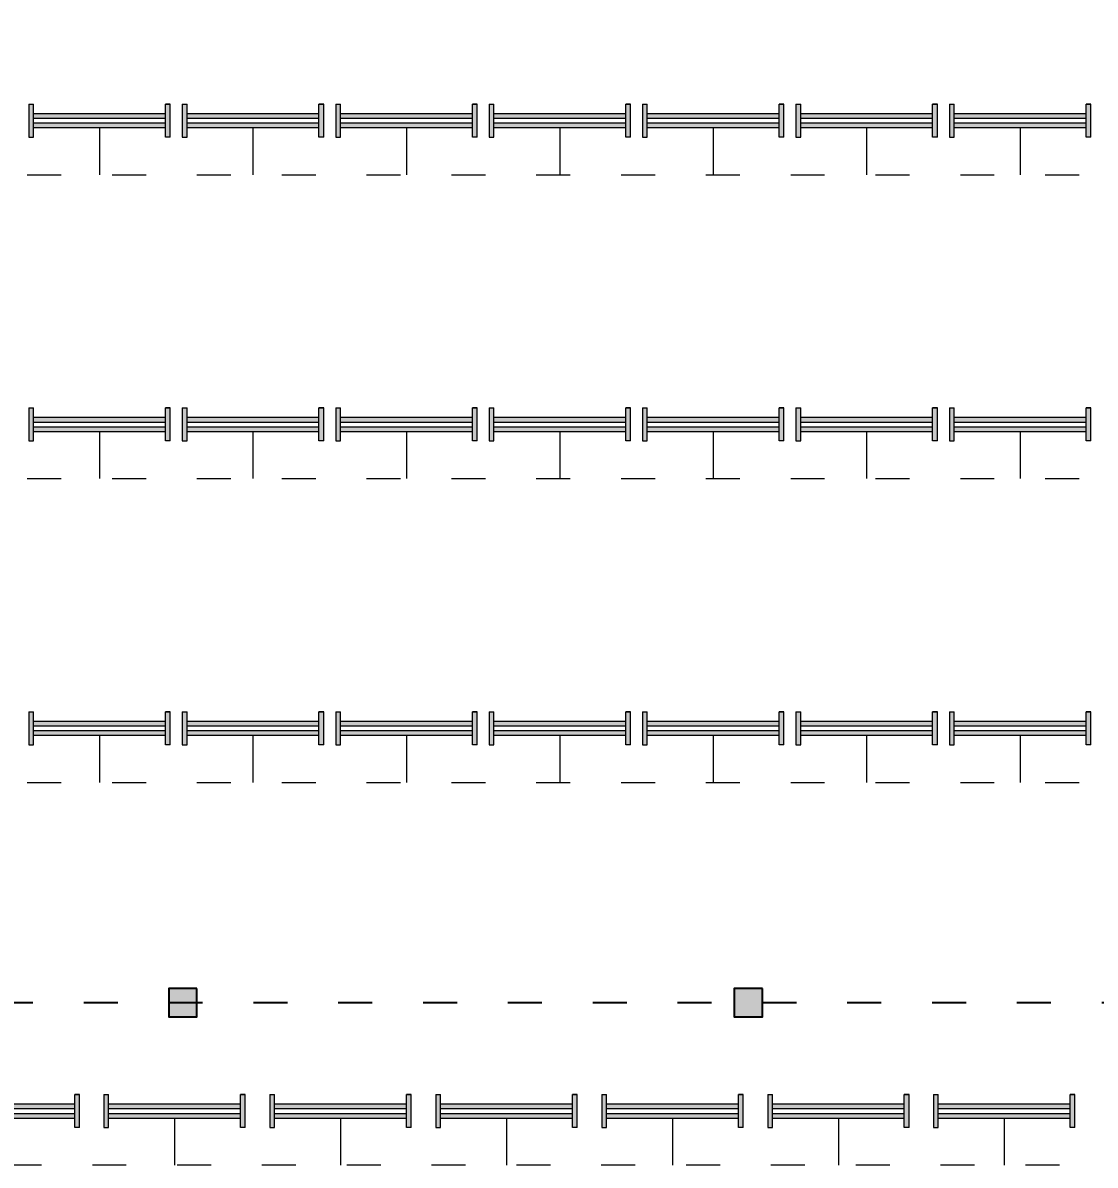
# Model space of a CAD drawing. Header units: millimetres. Extents: x 3339 to 2017737, y 4955 to 2748989.
# Drawn here: x 1451543 to 1462920, y 1282984 to 1295109 of the extents above; entities that cross this region are included whole.
import ezdxf

# ---------------------------------------------------------------- set-up
doc = ezdxf.new("R2010")
doc.units = ezdxf.units.MM
doc.header["$LTSCALE"] = 30
doc.linetypes.add('ACAD_ISO03W100', pattern=[30, 12, -18])
doc.layers.add('broken line', color=7, linetype='ACAD_ISO03W100', plot=False)
doc.layers.add('DIM LINES', color=7, linetype='Continuous')
doc.layers.add('LIGHT LINES', color=6, linetype='ACAD_ISO03W100', lineweight=13)
doc.layers.add('LIGHTS', color=6, linetype='Continuous', lineweight=13)
doc.styles.get("Standard").update_dxf_attribs({"font": 'arial.ttf'})
doc.dimstyles.new('GREEN', dxfattribs={"dimtxt": 1000, "dimasz": 600, "dimexe": 0.18, "dimexo": 0.0625, "dimgap": 0.09, "dimtad": 2, "dimdec": 0, "dimzin": 0, "dimdsep": 46, "dimtxsty": 'Standard', "dimblk": 'ARCHTICK', "dimcen": 0.09, "dimclrd": 3, "dimclre": 3, "dimclrt": 2, "dimadec": 0, "dimazin": 0, "dimtfac": 1, "dimtdec": 0, "dimtofl": 0, "dimtmove": 0, "dimatfit": 3, "dimfxl": 1, "dimtolj": 1, "dimtzin": 0, "dimarcsym": 0})

# ---------------------------------------------------------------- blocks, each defined once
blk = doc.blocks.new('_ArchTick')
at = {"color": 0, "linetype": 'ByBlock', "const_width": 0.15}
blk.add_lwpolyline([(-0.5, -0.5), (0.5, 0.5)], dxfattribs=at)
blk = doc.blocks.new('*D852')
at = {"layer": 'Defpoints', "color": 0, "transparency": 16777216}
for p in [(1473240, 1319497), (1429240, 1308509), (1473240, 1289653)]:
    blk.add_point(p, dxfattribs=at)
at = {"layer": 'DIM LINES', "color": 3, "linetype": 'ByBlock', "lineweight": -2, "transparency": 16777216}
for p, q in [((1429240, 1308509), (1429240, 1319497)), ((1429240, 1319497), (1473240, 1319497)), ((1473240, 1289654), (1473240, 1319497))]:
    blk.add_line(p, q, dxfattribs=at)
at = {"layer": 'DIM LINES', "color": 3, "lineweight": -2, "transparency": 16777216, "xscale": 600, "yscale": 600, "zscale": 600, "rotation": 180}
blk.add_blockref('_ArchTick', (1429240, 1319497), dxfattribs=at)
at = {"layer": 'DIM LINES', "color": 3, "lineweight": -2, "transparency": 16777216, "xscale": 600, "yscale": 600, "zscale": 600}
blk.add_blockref('_ArchTick', (1473240, 1319497), dxfattribs=at)
at = {"layer": 'DIM LINES', "color": 2, "transparency": 16777216, "insert": (1451240, 1320008), "char_height": 1000, "attachment_point": 5}
blk.add_mtext('\\A1;44000', dxfattribs=at)

msp = doc.modelspace()

# ---------------------------------------------------------------- hatches: boundary and pattern name
h = msp.add_hatch(color=2)
h.dxf.hatch_style = 1
h.paths.add_polyline_path([(1453390.35, 1284859.357), (1453090.35, 1284859.357), (1453090.35, 1284559.357), (1453390.35, 1284559.357)])
h = msp.add_hatch(color=2)
h.dxf.hatch_style = 1
h.paths.add_polyline_path([(1459390.35, 1284859.357), (1459090.35, 1284859.357), (1459090.35, 1284559.357), (1459390.35, 1284559.357)])
at = {"layer": 'LIGHTS'}
h = msp.add_hatch(color=256, dxfattribs=at)
h.dxf.hatch_style = 1
h.paths.add_polyline_path([(1451607.017, 1293896.947), (1451657.017, 1293896.947), (1451657.017, 1294246.947), (1451607.017, 1294246.947)])
h = msp.add_hatch(color=256, dxfattribs=at)
h.dxf.hatch_style = 1
h.paths.add_polyline_path([(1453057.017, 1293896.947), (1453107.017, 1293896.947), (1453107.017, 1294246.947), (1453057.017, 1294246.947)])
h = msp.add_hatch(color=256, dxfattribs=at)
h.dxf.hatch_style = 1
h.paths.add_polyline_path([(1453234.795, 1293896.947), (1453284.795, 1293896.947), (1453284.795, 1294246.947), (1453234.795, 1294246.947)])
h = msp.add_hatch(color=256, dxfattribs=at)
h.dxf.hatch_style = 1
h.paths.add_polyline_path([(1454684.795, 1293896.947), (1454734.795, 1293896.947), (1454734.795, 1294246.947), (1454684.795, 1294246.947)])
h = msp.add_hatch(color=256, dxfattribs=at)
h.dxf.hatch_style = 1
h.paths.add_polyline_path([(1454862.572, 1293896.947), (1454912.572, 1293896.947), (1454912.572, 1294246.947), (1454862.572, 1294246.947)])
h = msp.add_hatch(color=256, dxfattribs=at)
h.dxf.hatch_style = 1
h.paths.add_polyline_path([(1456312.572, 1293896.947), (1456362.572, 1293896.947), (1456362.572, 1294246.947), (1456312.572, 1294246.947)])
h = msp.add_hatch(color=256, dxfattribs=at)
h.dxf.hatch_style = 1
h.paths.add_polyline_path([(1456490.35, 1293896.947), (1456540.35, 1293896.947), (1456540.35, 1294246.947), (1456490.35, 1294246.947)])
h = msp.add_hatch(color=256, dxfattribs=at)
h.dxf.hatch_style = 1
h.paths.add_polyline_path([(1457940.35, 1293896.947), (1457990.35, 1293896.947), (1457990.35, 1294246.947), (1457940.35, 1294246.947)])
h = msp.add_hatch(color=256, dxfattribs=at)
h.dxf.hatch_style = 1
h.paths.add_polyline_path([(1458118.128, 1293896.947), (1458168.128, 1293896.947), (1458168.128, 1294246.947), (1458118.128, 1294246.947)])
h = msp.add_hatch(color=256, dxfattribs=at)
h.dxf.hatch_style = 1
h.paths.add_polyline_path([(1459568.128, 1293896.947), (1459618.128, 1293896.947), (1459618.128, 1294246.947), (1459568.128, 1294246.947)])
h = msp.add_hatch(color=256, dxfattribs=at)
h.dxf.hatch_style = 1
h.paths.add_polyline_path([(1459745.906, 1293896.947), (1459795.906, 1293896.947), (1459795.906, 1294246.947), (1459745.906, 1294246.947)])
h = msp.add_hatch(color=256, dxfattribs=at)
h.dxf.hatch_style = 1
h.paths.add_polyline_path([(1461195.906, 1293896.947), (1461245.906, 1293896.947), (1461245.906, 1294246.947), (1461195.906, 1294246.947)])
h = msp.add_hatch(color=256, dxfattribs=at)
h.dxf.hatch_style = 1
h.paths.add_polyline_path([(1461373.683, 1293896.947), (1461423.683, 1293896.947), (1461423.683, 1294246.947), (1461373.683, 1294246.947)])
h = msp.add_hatch(color=256, dxfattribs=at)
h.dxf.hatch_style = 1
h.paths.add_polyline_path([(1462823.683, 1293896.947), (1462873.683, 1293896.947), (1462873.683, 1294246.947), (1462823.683, 1294246.947)])
h = msp.add_hatch(color=256, dxfattribs=at)
h.dxf.hatch_style = 1
h.paths.add_polyline_path([(1453057.017, 1294096.947), (1453057.017, 1294146.947), (1451657.017, 1294146.947), (1451657.017, 1294096.947)])
h = msp.add_hatch(color=256, dxfattribs=at)
h.dxf.hatch_style = 1
h.paths.add_polyline_path([(1451657.017, 1294046.947), (1451657.017, 1293996.947), (1453057.017, 1293996.947), (1453057.017, 1294046.947)])
h = msp.add_hatch(color=256, dxfattribs=at)
h.dxf.hatch_style = 1
h.paths.add_polyline_path([(1454684.795, 1294096.947), (1454684.795, 1294146.947), (1453284.795, 1294146.947), (1453284.795, 1294096.947)])
h = msp.add_hatch(color=256, dxfattribs=at)
h.dxf.hatch_style = 1
h.paths.add_polyline_path([(1453284.795, 1294046.947), (1453284.795, 1293996.947), (1454684.795, 1293996.947), (1454684.795, 1294046.947)])
h = msp.add_hatch(color=256, dxfattribs=at)
h.dxf.hatch_style = 1
h.paths.add_polyline_path([(1456312.572, 1294096.947), (1456312.572, 1294146.947), (1454912.572, 1294146.947), (1454912.572, 1294096.947)])
h = msp.add_hatch(color=256, dxfattribs=at)
h.dxf.hatch_style = 1
h.paths.add_polyline_path([(1454912.572, 1294046.947), (1454912.572, 1293996.947), (1456312.572, 1293996.947), (1456312.572, 1294046.947)])
h = msp.add_hatch(color=256, dxfattribs=at)
h.dxf.hatch_style = 1
h.paths.add_polyline_path([(1457940.35, 1294096.947), (1457940.35, 1294146.947), (1456540.35, 1294146.947), (1456540.35, 1294096.947)])
h = msp.add_hatch(color=256, dxfattribs=at)
h.dxf.hatch_style = 1
h.paths.add_polyline_path([(1456540.35, 1294046.947), (1456540.35, 1293996.947), (1457940.35, 1293996.947), (1457940.35, 1294046.947)])
h = msp.add_hatch(color=256, dxfattribs=at)
h.dxf.hatch_style = 1
h.paths.add_polyline_path([(1459568.128, 1294096.947), (1459568.128, 1294146.947), (1458168.128, 1294146.947), (1458168.128, 1294096.947)])
h = msp.add_hatch(color=256, dxfattribs=at)
h.dxf.hatch_style = 1
h.paths.add_polyline_path([(1458168.128, 1294046.947), (1458168.128, 1293996.947), (1459568.128, 1293996.947), (1459568.128, 1294046.947)])
h = msp.add_hatch(color=256, dxfattribs=at)
h.dxf.hatch_style = 1
h.paths.add_polyline_path([(1461195.906, 1294096.947), (1461195.906, 1294146.947), (1459795.906, 1294146.947), (1459795.906, 1294096.947)])
h = msp.add_hatch(color=256, dxfattribs=at)
h.dxf.hatch_style = 1
h.paths.add_polyline_path([(1459795.906, 1294046.947), (1459795.906, 1293996.947), (1461195.906, 1293996.947), (1461195.906, 1294046.947)])
h = msp.add_hatch(color=256, dxfattribs=at)
h.dxf.hatch_style = 1
h.paths.add_polyline_path([(1462823.683, 1294096.947), (1462823.683, 1294146.947), (1461423.683, 1294146.947), (1461423.683, 1294096.947)])
h = msp.add_hatch(color=256, dxfattribs=at)
h.dxf.hatch_style = 1
h.paths.add_polyline_path([(1461423.683, 1294046.947), (1461423.683, 1293996.947), (1462823.683, 1293996.947), (1462823.683, 1294046.947)])
h = msp.add_hatch(color=256, dxfattribs=at)
h.dxf.hatch_style = 1
h.paths.add_polyline_path([(1451607.017, 1290671.97), (1451657.017, 1290671.97), (1451657.017, 1291021.97), (1451607.017, 1291021.97)])
h = msp.add_hatch(color=256, dxfattribs=at)
h.dxf.hatch_style = 1
h.paths.add_polyline_path([(1453057.017, 1290671.97), (1453107.017, 1290671.97), (1453107.017, 1291021.97), (1453057.017, 1291021.97)])
h = msp.add_hatch(color=256, dxfattribs=at)
h.dxf.hatch_style = 1
h.paths.add_polyline_path([(1453234.795, 1290671.97), (1453284.795, 1290671.97), (1453284.795, 1291021.97), (1453234.795, 1291021.97)])
h = msp.add_hatch(color=256, dxfattribs=at)
h.dxf.hatch_style = 1
h.paths.add_polyline_path([(1454684.795, 1290671.97), (1454734.795, 1290671.97), (1454734.795, 1291021.97), (1454684.795, 1291021.97)])
h = msp.add_hatch(color=256, dxfattribs=at)
h.dxf.hatch_style = 1
h.paths.add_polyline_path([(1454862.572, 1290671.97), (1454912.572, 1290671.97), (1454912.572, 1291021.97), (1454862.572, 1291021.97)])
h = msp.add_hatch(color=256, dxfattribs=at)
h.dxf.hatch_style = 1
h.paths.add_polyline_path([(1456312.572, 1290671.97), (1456362.572, 1290671.97), (1456362.572, 1291021.97), (1456312.572, 1291021.97)])
h = msp.add_hatch(color=256, dxfattribs=at)
h.dxf.hatch_style = 1
h.paths.add_polyline_path([(1456490.35, 1290671.97), (1456540.35, 1290671.97), (1456540.35, 1291021.97), (1456490.35, 1291021.97)])
h = msp.add_hatch(color=256, dxfattribs=at)
h.dxf.hatch_style = 1
h.paths.add_polyline_path([(1457940.35, 1290671.97), (1457990.35, 1290671.97), (1457990.35, 1291021.97), (1457940.35, 1291021.97)])
h = msp.add_hatch(color=256, dxfattribs=at)
h.dxf.hatch_style = 1
h.paths.add_polyline_path([(1458118.128, 1290671.97), (1458168.128, 1290671.97), (1458168.128, 1291021.97), (1458118.128, 1291021.97)])
h = msp.add_hatch(color=256, dxfattribs=at)
h.dxf.hatch_style = 1
h.paths.add_polyline_path([(1459568.128, 1290671.97), (1459618.128, 1290671.97), (1459618.128, 1291021.97), (1459568.128, 1291021.97)])
h = msp.add_hatch(color=256, dxfattribs=at)
h.dxf.hatch_style = 1
h.paths.add_polyline_path([(1459745.906, 1290671.97), (1459795.906, 1290671.97), (1459795.906, 1291021.97), (1459745.906, 1291021.97)])
h = msp.add_hatch(color=256, dxfattribs=at)
h.dxf.hatch_style = 1
h.paths.add_polyline_path([(1461195.906, 1290671.97), (1461245.906, 1290671.97), (1461245.906, 1291021.97), (1461195.906, 1291021.97)])
h = msp.add_hatch(color=256, dxfattribs=at)
h.dxf.hatch_style = 1
h.paths.add_polyline_path([(1461373.683, 1290671.97), (1461423.683, 1290671.97), (1461423.683, 1291021.97), (1461373.683, 1291021.97)])
h = msp.add_hatch(color=256, dxfattribs=at)
h.dxf.hatch_style = 1
h.paths.add_polyline_path([(1462823.683, 1290671.97), (1462873.683, 1290671.97), (1462873.683, 1291021.97), (1462823.683, 1291021.97)])
h = msp.add_hatch(color=256, dxfattribs=at)
h.dxf.hatch_style = 1
h.paths.add_polyline_path([(1453057.017, 1290871.97), (1453057.017, 1290921.97), (1451657.017, 1290921.97), (1451657.017, 1290871.97)])
h = msp.add_hatch(color=256, dxfattribs=at)
h.dxf.hatch_style = 1
h.paths.add_polyline_path([(1454684.795, 1290871.97), (1454684.795, 1290921.97), (1453284.795, 1290921.97), (1453284.795, 1290871.97)])
h = msp.add_hatch(color=256, dxfattribs=at)
h.dxf.hatch_style = 1
h.paths.add_polyline_path([(1456312.572, 1290871.97), (1456312.572, 1290921.97), (1454912.572, 1290921.97), (1454912.572, 1290871.97)])
h = msp.add_hatch(color=256, dxfattribs=at)
h.dxf.hatch_style = 1
h.paths.add_polyline_path([(1457940.35, 1290871.97), (1457940.35, 1290921.97), (1456540.35, 1290921.97), (1456540.35, 1290871.97)])
h = msp.add_hatch(color=256, dxfattribs=at)
h.dxf.hatch_style = 1
h.paths.add_polyline_path([(1459568.128, 1290871.97), (1459568.128, 1290921.97), (1458168.128, 1290921.97), (1458168.128, 1290871.97)])
h = msp.add_hatch(color=256, dxfattribs=at)
h.dxf.hatch_style = 1
h.paths.add_polyline_path([(1461195.906, 1290871.97), (1461195.906, 1290921.97), (1459795.906, 1290921.97), (1459795.906, 1290871.97)])
h = msp.add_hatch(color=256, dxfattribs=at)
h.dxf.hatch_style = 1
h.paths.add_polyline_path([(1462823.683, 1290871.97), (1462823.683, 1290921.97), (1461423.683, 1290921.97), (1461423.683, 1290871.97)])
h = msp.add_hatch(color=256, dxfattribs=at)
h.dxf.hatch_style = 1
h.paths.add_polyline_path([(1451657.017, 1290821.97), (1451657.017, 1290771.97), (1453057.017, 1290771.97), (1453057.017, 1290821.97)])
h = msp.add_hatch(color=256, dxfattribs=at)
h.dxf.hatch_style = 1
h.paths.add_polyline_path([(1453284.795, 1290821.97), (1453284.795, 1290771.97), (1454684.795, 1290771.97), (1454684.795, 1290821.97)])
h = msp.add_hatch(color=256, dxfattribs=at)
h.dxf.hatch_style = 1
h.paths.add_polyline_path([(1454912.572, 1290821.97), (1454912.572, 1290771.97), (1456312.572, 1290771.97), (1456312.572, 1290821.97)])
h = msp.add_hatch(color=256, dxfattribs=at)
h.dxf.hatch_style = 1
h.paths.add_polyline_path([(1456540.35, 1290821.97), (1456540.35, 1290771.97), (1457940.35, 1290771.97), (1457940.35, 1290821.97)])
h = msp.add_hatch(color=256, dxfattribs=at)
h.dxf.hatch_style = 1
h.paths.add_polyline_path([(1458168.128, 1290821.97), (1458168.128, 1290771.97), (1459568.128, 1290771.97), (1459568.128, 1290821.97)])
h = msp.add_hatch(color=256, dxfattribs=at)
h.dxf.hatch_style = 1
h.paths.add_polyline_path([(1459795.906, 1290821.97), (1459795.906, 1290771.97), (1461195.906, 1290771.97), (1461195.906, 1290821.97)])
h = msp.add_hatch(color=256, dxfattribs=at)
h.dxf.hatch_style = 1
h.paths.add_polyline_path([(1461423.683, 1290821.97), (1461423.683, 1290771.97), (1462823.683, 1290771.97), (1462823.683, 1290821.97)])
h = msp.add_hatch(color=256, dxfattribs=at)
h.dxf.hatch_style = 1
h.paths.add_polyline_path([(1451607.017, 1287446.992), (1451657.017, 1287446.992), (1451657.017, 1287796.992), (1451607.017, 1287796.992)])
h = msp.add_hatch(color=256, dxfattribs=at)
h.dxf.hatch_style = 1
h.paths.add_polyline_path([(1453057.017, 1287446.992), (1453107.017, 1287446.992), (1453107.017, 1287796.992), (1453057.017, 1287796.992)])
h = msp.add_hatch(color=256, dxfattribs=at)
h.dxf.hatch_style = 1
h.paths.add_polyline_path([(1453234.795, 1287446.992), (1453284.795, 1287446.992), (1453284.795, 1287796.992), (1453234.795, 1287796.992)])
h = msp.add_hatch(color=256, dxfattribs=at)
h.dxf.hatch_style = 1
h.paths.add_polyline_path([(1454684.795, 1287446.992), (1454734.795, 1287446.992), (1454734.795, 1287796.992), (1454684.795, 1287796.992)])
h = msp.add_hatch(color=256, dxfattribs=at)
h.dxf.hatch_style = 1
h.paths.add_polyline_path([(1454862.572, 1287446.992), (1454912.572, 1287446.992), (1454912.572, 1287796.992), (1454862.572, 1287796.992)])
h = msp.add_hatch(color=256, dxfattribs=at)
h.dxf.hatch_style = 1
h.paths.add_polyline_path([(1456312.572, 1287446.992), (1456362.572, 1287446.992), (1456362.572, 1287796.992), (1456312.572, 1287796.992)])
h = msp.add_hatch(color=256, dxfattribs=at)
h.dxf.hatch_style = 1
h.paths.add_polyline_path([(1456490.35, 1287446.992), (1456540.35, 1287446.992), (1456540.35, 1287796.992), (1456490.35, 1287796.992)])
h = msp.add_hatch(color=256, dxfattribs=at)
h.dxf.hatch_style = 1
h.paths.add_polyline_path([(1457940.35, 1287446.992), (1457990.35, 1287446.992), (1457990.35, 1287796.992), (1457940.35, 1287796.992)])
h = msp.add_hatch(color=256, dxfattribs=at)
h.dxf.hatch_style = 1
h.paths.add_polyline_path([(1458118.128, 1287446.992), (1458168.128, 1287446.992), (1458168.128, 1287796.992), (1458118.128, 1287796.992)])
h = msp.add_hatch(color=256, dxfattribs=at)
h.dxf.hatch_style = 1
h.paths.add_polyline_path([(1459568.128, 1287446.992), (1459618.128, 1287446.992), (1459618.128, 1287796.992), (1459568.128, 1287796.992)])
h = msp.add_hatch(color=256, dxfattribs=at)
h.dxf.hatch_style = 1
h.paths.add_polyline_path([(1459745.906, 1287446.992), (1459795.906, 1287446.992), (1459795.906, 1287796.992), (1459745.906, 1287796.992)])
h = msp.add_hatch(color=256, dxfattribs=at)
h.dxf.hatch_style = 1
h.paths.add_polyline_path([(1461195.906, 1287446.992), (1461245.906, 1287446.992), (1461245.906, 1287796.992), (1461195.906, 1287796.992)])
h = msp.add_hatch(color=256, dxfattribs=at)
h.dxf.hatch_style = 1
h.paths.add_polyline_path([(1461373.683, 1287446.992), (1461423.683, 1287446.992), (1461423.683, 1287796.992), (1461373.683, 1287796.992)])
h = msp.add_hatch(color=256, dxfattribs=at)
h.dxf.hatch_style = 1
h.paths.add_polyline_path([(1462823.683, 1287446.992), (1462873.683, 1287446.992), (1462873.683, 1287796.992), (1462823.683, 1287796.992)])
h = msp.add_hatch(color=256, dxfattribs=at)
h.dxf.hatch_style = 1
h.paths.add_polyline_path([(1453057.017, 1287646.992), (1453057.017, 1287696.992), (1451657.017, 1287696.992), (1451657.017, 1287646.992)])
h = msp.add_hatch(color=256, dxfattribs=at)
h.dxf.hatch_style = 1
h.paths.add_polyline_path([(1454684.795, 1287646.992), (1454684.795, 1287696.992), (1453284.795, 1287696.992), (1453284.795, 1287646.992)])
h = msp.add_hatch(color=256, dxfattribs=at)
h.dxf.hatch_style = 1
h.paths.add_polyline_path([(1456312.572, 1287646.992), (1456312.572, 1287696.992), (1454912.572, 1287696.992), (1454912.572, 1287646.992)])
h = msp.add_hatch(color=256, dxfattribs=at)
h.dxf.hatch_style = 1
h.paths.add_polyline_path([(1457940.35, 1287646.992), (1457940.35, 1287696.992), (1456540.35, 1287696.992), (1456540.35, 1287646.992)])
h = msp.add_hatch(color=256, dxfattribs=at)
h.dxf.hatch_style = 1
h.paths.add_polyline_path([(1459568.128, 1287646.992), (1459568.128, 1287696.992), (1458168.128, 1287696.992), (1458168.128, 1287646.992)])
h = msp.add_hatch(color=256, dxfattribs=at)
h.dxf.hatch_style = 1
h.paths.add_polyline_path([(1461195.906, 1287646.992), (1461195.906, 1287696.992), (1459795.906, 1287696.992), (1459795.906, 1287646.992)])
h = msp.add_hatch(color=256, dxfattribs=at)
h.dxf.hatch_style = 1
h.paths.add_polyline_path([(1462823.683, 1287646.992), (1462823.683, 1287696.992), (1461423.683, 1287696.992), (1461423.683, 1287646.992)])
h = msp.add_hatch(color=256, dxfattribs=at)
h.dxf.hatch_style = 1
h.paths.add_polyline_path([(1451657.017, 1287596.992), (1451657.017, 1287546.992), (1453057.017, 1287546.992), (1453057.017, 1287596.992)])
h = msp.add_hatch(color=256, dxfattribs=at)
h.dxf.hatch_style = 1
h.paths.add_polyline_path([(1453284.795, 1287596.992), (1453284.795, 1287546.992), (1454684.795, 1287546.992), (1454684.795, 1287596.992)])
h = msp.add_hatch(color=256, dxfattribs=at)
h.dxf.hatch_style = 1
h.paths.add_polyline_path([(1454912.572, 1287596.992), (1454912.572, 1287546.992), (1456312.572, 1287546.992), (1456312.572, 1287596.992)])
h = msp.add_hatch(color=256, dxfattribs=at)
h.dxf.hatch_style = 1
h.paths.add_polyline_path([(1456540.35, 1287596.992), (1456540.35, 1287546.992), (1457940.35, 1287546.992), (1457940.35, 1287596.992)])
h = msp.add_hatch(color=256, dxfattribs=at)
h.dxf.hatch_style = 1
h.paths.add_polyline_path([(1458168.128, 1287596.992), (1458168.128, 1287546.992), (1459568.128, 1287546.992), (1459568.128, 1287596.992)])
h = msp.add_hatch(color=256, dxfattribs=at)
h.dxf.hatch_style = 1
h.paths.add_polyline_path([(1459795.906, 1287596.992), (1459795.906, 1287546.992), (1461195.906, 1287546.992), (1461195.906, 1287596.992)])
h = msp.add_hatch(color=256, dxfattribs=at)
h.dxf.hatch_style = 1
h.paths.add_polyline_path([(1461423.683, 1287596.992), (1461423.683, 1287546.992), (1462823.683, 1287546.992), (1462823.683, 1287596.992)])
h = msp.add_hatch(color=256, dxfattribs=at)
h.dxf.hatch_style = 1
h.paths.add_polyline_path([(1452092.982, 1283584.357), (1452092.982, 1283634.357), (1450692.982, 1283634.357), (1450692.982, 1283584.357)])
h = msp.add_hatch(color=256, dxfattribs=at)
h.dxf.hatch_style = 1
h.paths.add_polyline_path([(1452092.982, 1283384.357), (1452142.982, 1283384.357), (1452142.982, 1283734.357), (1452092.982, 1283734.357)])
h = msp.add_hatch(color=256, dxfattribs=at)
h.dxf.hatch_style = 1
h.paths.add_polyline_path([(1452403.508, 1283384.357), (1452453.508, 1283384.357), (1452453.508, 1283734.357), (1452403.508, 1283734.357)])
h = msp.add_hatch(color=256, dxfattribs=at)
h.dxf.hatch_style = 1
h.paths.add_polyline_path([(1453853.508, 1283584.357), (1453853.508, 1283634.357), (1452453.508, 1283634.357), (1452453.508, 1283584.357)])
h = msp.add_hatch(color=256, dxfattribs=at)
h.dxf.hatch_style = 1
h.paths.add_polyline_path([(1453853.508, 1283384.357), (1453903.508, 1283384.357), (1453903.508, 1283734.357), (1453853.508, 1283734.357)])
h = msp.add_hatch(color=256, dxfattribs=at)
h.dxf.hatch_style = 1
h.paths.add_polyline_path([(1454164.034, 1283384.357), (1454214.034, 1283384.357), (1454214.034, 1283734.357), (1454164.034, 1283734.357)])
h = msp.add_hatch(color=256, dxfattribs=at)
h.dxf.hatch_style = 1
h.paths.add_polyline_path([(1455614.034, 1283584.357), (1455614.034, 1283634.357), (1454214.034, 1283634.357), (1454214.034, 1283584.357)])
h = msp.add_hatch(color=256, dxfattribs=at)
h.dxf.hatch_style = 1
h.paths.add_polyline_path([(1455614.034, 1283384.357), (1455664.034, 1283384.357), (1455664.034, 1283734.357), (1455614.034, 1283734.357)])
h = msp.add_hatch(color=256, dxfattribs=at)
h.dxf.hatch_style = 1
h.paths.add_polyline_path([(1455924.561, 1283384.357), (1455974.561, 1283384.357), (1455974.561, 1283734.357), (1455924.561, 1283734.357)])
h = msp.add_hatch(color=256, dxfattribs=at)
h.dxf.hatch_style = 1
h.paths.add_polyline_path([(1457374.561, 1283584.357), (1457374.561, 1283634.357), (1455974.561, 1283634.357), (1455974.561, 1283584.357)])
h = msp.add_hatch(color=256, dxfattribs=at)
h.dxf.hatch_style = 1
h.paths.add_polyline_path([(1457374.561, 1283384.357), (1457424.561, 1283384.357), (1457424.561, 1283734.357), (1457374.561, 1283734.357)])
h = msp.add_hatch(color=256, dxfattribs=at)
h.dxf.hatch_style = 1
h.paths.add_polyline_path([(1457685.087, 1283384.357), (1457735.087, 1283384.357), (1457735.087, 1283734.357), (1457685.087, 1283734.357)])
h = msp.add_hatch(color=256, dxfattribs=at)
h.dxf.hatch_style = 1
h.paths.add_polyline_path([(1459135.087, 1283584.357), (1459135.087, 1283634.357), (1457735.087, 1283634.357), (1457735.087, 1283584.357)])
h = msp.add_hatch(color=256, dxfattribs=at)
h.dxf.hatch_style = 1
h.paths.add_polyline_path([(1459135.087, 1283384.357), (1459185.087, 1283384.357), (1459185.087, 1283734.357), (1459135.087, 1283734.357)])
h = msp.add_hatch(color=256, dxfattribs=at)
h.dxf.hatch_style = 1
h.paths.add_polyline_path([(1459445.613, 1283384.357), (1459495.613, 1283384.357), (1459495.613, 1283734.357), (1459445.613, 1283734.357)])
h = msp.add_hatch(color=256, dxfattribs=at)
h.dxf.hatch_style = 1
h.paths.add_polyline_path([(1460895.613, 1283584.357), (1460895.613, 1283634.357), (1459495.613, 1283634.357), (1459495.613, 1283584.357)])
h = msp.add_hatch(color=256, dxfattribs=at)
h.dxf.hatch_style = 1
h.paths.add_polyline_path([(1460895.613, 1283384.357), (1460945.613, 1283384.357), (1460945.613, 1283734.357), (1460895.613, 1283734.357)])
h = msp.add_hatch(color=256, dxfattribs=at)
h.dxf.hatch_style = 1
h.paths.add_polyline_path([(1461206.14, 1283384.357), (1461256.14, 1283384.357), (1461256.14, 1283734.357), (1461206.14, 1283734.357)])
h = msp.add_hatch(color=256, dxfattribs=at)
h.dxf.hatch_style = 1
h.paths.add_polyline_path([(1462656.14, 1283584.357), (1462656.14, 1283634.357), (1461256.14, 1283634.357), (1461256.14, 1283584.357)])
h = msp.add_hatch(color=256, dxfattribs=at)
h.dxf.hatch_style = 1
h.paths.add_polyline_path([(1462656.14, 1283384.357), (1462706.14, 1283384.357), (1462706.14, 1283734.357), (1462656.14, 1283734.357)])
h = msp.add_hatch(color=256, dxfattribs=at)
h.dxf.hatch_style = 1
h.paths.add_polyline_path([(1450692.982, 1283534.357), (1450692.982, 1283484.357), (1452092.982, 1283484.357), (1452092.982, 1283534.357)])
h = msp.add_hatch(color=256, dxfattribs=at)
h.dxf.hatch_style = 1
h.paths.add_polyline_path([(1452453.508, 1283534.357), (1452453.508, 1283484.357), (1453853.508, 1283484.357), (1453853.508, 1283534.357)])
h = msp.add_hatch(color=256, dxfattribs=at)
h.dxf.hatch_style = 1
h.paths.add_polyline_path([(1454214.034, 1283534.357), (1454214.034, 1283484.357), (1455614.034, 1283484.357), (1455614.034, 1283534.357)])
h = msp.add_hatch(color=256, dxfattribs=at)
h.dxf.hatch_style = 1
h.paths.add_polyline_path([(1455974.561, 1283534.357), (1455974.561, 1283484.357), (1457374.561, 1283484.357), (1457374.561, 1283534.357)])
h = msp.add_hatch(color=256, dxfattribs=at)
h.dxf.hatch_style = 1
h.paths.add_polyline_path([(1457735.087, 1283534.357), (1457735.087, 1283484.357), (1459135.087, 1283484.357), (1459135.087, 1283534.357)])
h = msp.add_hatch(color=256, dxfattribs=at)
h.dxf.hatch_style = 1
h.paths.add_polyline_path([(1459495.613, 1283534.357), (1459495.613, 1283484.357), (1460895.613, 1283484.357), (1460895.613, 1283534.357)])
h = msp.add_hatch(color=256, dxfattribs=at)
h.dxf.hatch_style = 1
h.paths.add_polyline_path([(1461256.14, 1283534.357), (1461256.14, 1283484.357), (1462656.14, 1283484.357), (1462656.14, 1283534.357)])

# ---------------------------------------------------------------- linework, layer by layer
for points in [[(1453390.35, 1284859.357), (1453090.35, 1284859.357), (1453090.35, 1284559.357), (1453390.35, 1284559.357), (1453390.35, 1284859.357)], [(1459390.35, 1284859.357), (1459090.35, 1284859.357), (1459090.35, 1284559.357), (1459390.35, 1284559.357), (1459390.35, 1284859.357)]]:
    msp.add_lwpolyline(points, close=True)
at = {"layer": 'broken line'}
msp.add_line((1441390.35, 1284709.537), (1472940.35, 1284709.537), dxfattribs=at)
at = {"layer": 'LIGHT LINES'}
for p, q in [((1442590.35, 1293496.947), (1471890.35, 1293496.947)), ((1442590.35, 1290271.97), (1471890.35, 1290271.97)), ((1442590.35, 1287046.992), (1471890.35, 1287046.992)), ((1476040.35, 1282984.357), (1442590.35, 1282984.357))]:
    msp.add_line(p, q, dxfattribs=at)
at = {"layer": 'LIGHTS'}
for p, q in [((1451607.017, 1294246.947), (1451607.017, 1293896.947)), ((1451607.017, 1294246.947), (1451657.017, 1294246.947)), ((1451607.017, 1294246.947), (1451657.017, 1294246.947)), ((1451657.017, 1293896.947), (1451657.017, 1294246.947)), ((1453107.017, 1294246.947), (1453057.017, 1294246.947)), ((1453057.017, 1293896.947), (1453057.017, 1294246.947)), ((1453057.017, 1294246.947), (1453107.017, 1294246.947)), ((1453107.017, 1293896.947), (1453107.017, 1294246.947)), ((1453234.795, 1294246.947), (1453234.795, 1293896.947)), ((1453234.795, 1294246.947), (1453284.795, 1294246.947)), ((1453234.795, 1294246.947), (1453284.795, 1294246.947)), ((1453284.795, 1293896.947), (1453284.795, 1294246.947)), ((1454734.795, 1294246.947), (1454684.795, 1294246.947)), ((1454684.795, 1293896.947), (1454684.795, 1294246.947)), ((1454684.795, 1294246.947), (1454734.795, 1294246.947)), ((1454734.795, 1293896.947), (1454734.795, 1294246.947)), ((1454862.572, 1294246.947), (1454862.572, 1293896.947)), ((1454862.572, 1294246.947), (1454912.572, 1294246.947)), ((1454862.572, 1294246.947), (1454912.572, 1294246.947)), ((1454912.572, 1293896.947), (1454912.572, 1294246.947)), ((1456362.572, 1294246.947), (1456312.572, 1294246.947)), ((1456312.572, 1293896.947), (1456312.572, 1294246.947)), ((1456312.572, 1294246.947), (1456362.572, 1294246.947)), ((1456362.572, 1293896.947), (1456362.572, 1294246.947)), ((1456490.35, 1294246.947), (1456490.35, 1293896.947)), ((1456490.35, 1294246.947), (1456540.35, 1294246.947)), ((1456490.35, 1294246.947), (1456540.35, 1294246.947)), ((1456540.35, 1293896.947), (1456540.35, 1294246.947)), ((1457990.35, 1294246.947), (1457940.35, 1294246.947)), ((1457940.35, 1293896.947), (1457940.35, 1294246.947)), ((1457940.35, 1294246.947), (1457990.35, 1294246.947)), ((1457990.35, 1293896.947), (1457990.35, 1294246.947)), ((1458118.128, 1294246.947), (1458118.128, 1293896.947)), ((1458118.128, 1294246.947), (1458168.128, 1294246.947)), ((1458118.128, 1294246.947), (1458168.128, 1294246.947)), ((1458168.128, 1293896.947), (1458168.128, 1294246.947)), ((1459618.128, 1294246.947), (1459568.128, 1294246.947)), ((1459568.128, 1293896.947), (1459568.128, 1294246.947)), ((1459568.128, 1294246.947), (1459618.128, 1294246.947)), ((1459618.128, 1293896.947), (1459618.128, 1294246.947)), ((1459745.906, 1294246.947), (1459745.906, 1293896.947)), ((1459745.906, 1294246.947), (1459795.906, 1294246.947)), ((1459745.906, 1294246.947), (1459795.906, 1294246.947)), ((1459795.906, 1293896.947), (1459795.906, 1294246.947)), ((1461245.906, 1294246.947), (1461195.906, 1294246.947)), ((1461195.906, 1293896.947), (1461195.906, 1294246.947)), ((1461195.906, 1294246.947), (1461245.906, 1294246.947)), ((1461245.906, 1293896.947), (1461245.906, 1294246.947)), ((1461373.683, 1294246.947), (1461373.683, 1293896.947)), ((1461373.683, 1294246.947), (1461423.683, 1294246.947)), ((1461373.683, 1294246.947), (1461423.683, 1294246.947)), ((1461423.683, 1293896.947), (1461423.683, 1294246.947)), ((1462873.683, 1294246.947), (1462823.683, 1294246.947)), ((1462823.683, 1293896.947), (1462823.683, 1294246.947)), ((1462823.683, 1294246.947), (1462873.683, 1294246.947)), ((1462873.683, 1293896.947), (1462873.683, 1294246.947)), ((1451657.017, 1294146.947), (1453057.017, 1294146.947)), ((1451657.017, 1294096.947), (1453057.017, 1294096.947)), ((1451657.017, 1294046.947), (1453057.017, 1294046.947)), ((1453284.795, 1294146.947), (1454684.795, 1294146.947)), ((1453284.795, 1294096.947), (1454684.795, 1294096.947)), ((1453284.795, 1294046.947), (1454684.795, 1294046.947)), ((1454912.572, 1294146.947), (1456312.572, 1294146.947)), ((1454912.572, 1294096.947), (1456312.572, 1294096.947)), ((1454912.572, 1294046.947), (1456312.572, 1294046.947)), ((1456540.35, 1294146.947), (1457940.35, 1294146.947)), ((1456540.35, 1294096.947), (1457940.35, 1294096.947)), ((1456540.35, 1294046.947), (1457940.35, 1294046.947)), ((1458168.128, 1294146.947), (1459568.128, 1294146.947)), ((1458168.128, 1294096.947), (1459568.128, 1294096.947)), ((1458168.128, 1294046.947), (1459568.128, 1294046.947)), ((1459795.906, 1294146.947), (1461195.906, 1294146.947)), ((1459795.906, 1294096.947), (1461195.906, 1294096.947)), ((1459795.906, 1294046.947), (1461195.906, 1294046.947)), ((1461423.683, 1294146.947), (1462823.683, 1294146.947)), ((1461423.683, 1294096.947), (1462823.683, 1294096.947)), ((1461423.683, 1294046.947), (1462823.683, 1294046.947)), ((1451657.017, 1293996.947), (1453057.017, 1293996.947)), ((1452357.017, 1293996.947), (1452357.017, 1293496.947)), ((1453284.795, 1293996.947), (1454684.795, 1293996.947)), ((1453984.795, 1293996.947), (1453984.795, 1293496.947)), ((1454912.572, 1293996.947), (1456312.572, 1293996.947)), ((1455612.572, 1293996.947), (1455612.572, 1293496.947)), ((1456540.35, 1293996.947), (1457940.35, 1293996.947)), ((1457240.35, 1293996.947), (1457240.35, 1293496.947)), ((1458168.128, 1293996.947), (1459568.128, 1293996.947)), ((1458868.128, 1293996.947), (1458868.128, 1293496.947)), ((1459795.906, 1293996.947), (1461195.906, 1293996.947)), ((1460495.906, 1293996.947), (1460495.906, 1293496.947)), ((1461423.683, 1293996.947), (1462823.683, 1293996.947)), ((1462123.683, 1293996.947), (1462123.683, 1293496.947)), ((1451607.017, 1293896.947), (1451657.017, 1293896.947)), ((1453107.017, 1293896.947), (1453057.017, 1293896.947)), ((1453234.795, 1293896.947), (1453284.795, 1293896.947)), ((1454734.795, 1293896.947), (1454684.795, 1293896.947)), ((1454862.572, 1293896.947), (1454912.572, 1293896.947)), ((1456362.572, 1293896.947), (1456312.572, 1293896.947)), ((1456490.35, 1293896.947), (1456540.35, 1293896.947)), ((1457990.35, 1293896.947), (1457940.35, 1293896.947)), ((1458118.128, 1293896.947), (1458168.128, 1293896.947)), ((1459618.128, 1293896.947), (1459568.128, 1293896.947)), ((1459745.906, 1293896.947), (1459795.906, 1293896.947)), ((1461245.906, 1293896.947), (1461195.906, 1293896.947)), ((1461373.683, 1293896.947), (1461423.683, 1293896.947)), ((1462873.683, 1293896.947), (1462823.683, 1293896.947)), ((1451607.017, 1291021.97), (1451607.017, 1290671.97)), ((1451607.017, 1291021.97), (1451657.017, 1291021.97)), ((1451607.017, 1291021.97), (1451657.017, 1291021.97)), ((1451657.017, 1290671.97), (1451657.017, 1291021.97)), ((1453107.017, 1291021.97), (1453057.017, 1291021.97)), ((1453057.017, 1290671.97), (1453057.017, 1291021.97)), ((1453057.017, 1291021.97), (1453107.017, 1291021.97)), ((1453107.017, 1290671.97), (1453107.017, 1291021.97)), ((1453234.795, 1291021.97), (1453234.795, 1290671.97)), ((1453234.795, 1291021.97), (1453284.795, 1291021.97)), ((1453234.795, 1291021.97), (1453284.795, 1291021.97)), ((1453284.795, 1290671.97), (1453284.795, 1291021.97)), ((1454734.795, 1291021.97), (1454684.795, 1291021.97)), ((1454684.795, 1290671.97), (1454684.795, 1291021.97)), ((1454684.795, 1291021.97), (1454734.795, 1291021.97)), ((1454734.795, 1290671.97), (1454734.795, 1291021.97)), ((1454862.572, 1291021.97), (1454862.572, 1290671.97)), ((1454862.572, 1291021.97), (1454912.572, 1291021.97)), ((1454862.572, 1291021.97), (1454912.572, 1291021.97)), ((1454912.572, 1290671.97), (1454912.572, 1291021.97)), ((1456362.572, 1291021.97), (1456312.572, 1291021.97)), ((1456312.572, 1290671.97), (1456312.572, 1291021.97)), ((1456312.572, 1291021.97), (1456362.572, 1291021.97)), ((1456362.572, 1290671.97), (1456362.572, 1291021.97)), ((1456490.35, 1291021.97), (1456490.35, 1290671.97)), ((1456490.35, 1291021.97), (1456540.35, 1291021.97)), ((1456490.35, 1291021.97), (1456540.35, 1291021.97)), ((1456540.35, 1290671.97), (1456540.35, 1291021.97)), ((1457990.35, 1291021.97), (1457940.35, 1291021.97)), ((1457940.35, 1290671.97), (1457940.35, 1291021.97)), ((1457940.35, 1291021.97), (1457990.35, 1291021.97)), ((1457990.35, 1290671.97), (1457990.35, 1291021.97)), ((1458118.128, 1291021.97), (1458118.128, 1290671.97)), ((1458118.128, 1291021.97), (1458168.128, 1291021.97)), ((1458118.128, 1291021.97), (1458168.128, 1291021.97)), ((1458168.128, 1290671.97), (1458168.128, 1291021.97)), ((1459618.128, 1291021.97), (1459568.128, 1291021.97)), ((1459568.128, 1290671.97), (1459568.128, 1291021.97)), ((1459568.128, 1291021.97), (1459618.128, 1291021.97)), ((1459618.128, 1290671.97), (1459618.128, 1291021.97)), ((1459745.906, 1291021.97), (1459745.906, 1290671.97)), ((1459745.906, 1291021.97), (1459795.906, 1291021.97)), ((1459745.906, 1291021.97), (1459795.906, 1291021.97)), ((1459795.906, 1290671.97), (1459795.906, 1291021.97)), ((1461245.906, 1291021.97), (1461195.906, 1291021.97)), ((1461195.906, 1290671.97), (1461195.906, 1291021.97)), ((1461195.906, 1291021.97), (1461245.906, 1291021.97)), ((1461245.906, 1290671.97), (1461245.906, 1291021.97)), ((1461373.683, 1291021.97), (1461373.683, 1290671.97)), ((1461373.683, 1291021.97), (1461423.683, 1291021.97)), ((1461373.683, 1291021.97), (1461423.683, 1291021.97)), ((1461423.683, 1290671.97), (1461423.683, 1291021.97)), ((1462873.683, 1291021.97), (1462823.683, 1291021.97)), ((1462823.683, 1290671.97), (1462823.683, 1291021.97)), ((1462823.683, 1291021.97), (1462873.683, 1291021.97)), ((1462873.683, 1290671.97), (1462873.683, 1291021.97)), ((1451657.017, 1290921.97), (1453057.017, 1290921.97)), ((1453284.795, 1290921.97), (1454684.795, 1290921.97)), ((1454912.572, 1290921.97), (1456312.572, 1290921.97)), ((1456540.35, 1290921.97), (1457940.35, 1290921.97)), ((1458168.128, 1290921.97), (1459568.128, 1290921.97)), ((1459795.906, 1290921.97), (1461195.906, 1290921.97)), ((1461423.683, 1290921.97), (1462823.683, 1290921.97)), ((1451657.017, 1290871.97), (1453057.017, 1290871.97)), ((1451657.017, 1290821.97), (1453057.017, 1290821.97)), ((1451657.017, 1290771.97), (1453057.017, 1290771.97)), ((1452357.017, 1290771.97), (1452357.017, 1290271.97)), ((1453284.795, 1290871.97), (1454684.795, 1290871.97)), ((1453284.795, 1290821.97), (1454684.795, 1290821.97)), ((1453284.795, 1290771.97), (1454684.795, 1290771.97)), ((1453984.795, 1290771.97), (1453984.795, 1290271.97)), ((1454912.572, 1290871.97), (1456312.572, 1290871.97)), ((1454912.572, 1290821.97), (1456312.572, 1290821.97)), ((1454912.572, 1290771.97), (1456312.572, 1290771.97)), ((1455612.572, 1290771.97), (1455612.572, 1290271.97)), ((1456540.35, 1290871.97), (1457940.35, 1290871.97)), ((1456540.35, 1290821.97), (1457940.35, 1290821.97)), ((1456540.35, 1290771.97), (1457940.35, 1290771.97)), ((1457240.35, 1290771.97), (1457240.35, 1290271.97)), ((1458168.128, 1290871.97), (1459568.128, 1290871.97)), ((1458168.128, 1290821.97), (1459568.128, 1290821.97)), ((1458168.128, 1290771.97), (1459568.128, 1290771.97)), ((1458868.128, 1290771.97), (1458868.128, 1290271.97)), ((1459795.906, 1290871.97), (1461195.906, 1290871.97)), ((1459795.906, 1290821.97), (1461195.906, 1290821.97)), ((1459795.906, 1290771.97), (1461195.906, 1290771.97)), ((1460495.906, 1290771.97), (1460495.906, 1290271.97)), ((1461423.683, 1290871.97), (1462823.683, 1290871.97)), ((1461423.683, 1290821.97), (1462823.683, 1290821.97)), ((1461423.683, 1290771.97), (1462823.683, 1290771.97)), ((1462123.683, 1290771.97), (1462123.683, 1290271.97)), ((1451607.017, 1290671.97), (1451657.017, 1290671.97)), ((1453107.017, 1290671.97), (1453057.017, 1290671.97)), ((1453234.795, 1290671.97), (1453284.795, 1290671.97)), ((1454734.795, 1290671.97), (1454684.795, 1290671.97)), ((1454862.572, 1290671.97), (1454912.572, 1290671.97)), ((1456362.572, 1290671.97), (1456312.572, 1290671.97)), ((1456490.35, 1290671.97), (1456540.35, 1290671.97)), ((1457990.35, 1290671.97), (1457940.35, 1290671.97)), ((1458118.128, 1290671.97), (1458168.128, 1290671.97)), ((1459618.128, 1290671.97), (1459568.128, 1290671.97)), ((1459745.906, 1290671.97), (1459795.906, 1290671.97)), ((1461245.906, 1290671.97), (1461195.906, 1290671.97)), ((1461373.683, 1290671.97), (1461423.683, 1290671.97)), ((1462873.683, 1290671.97), (1462823.683, 1290671.97)), ((1451607.017, 1287796.992), (1451607.017, 1287446.992)), ((1451607.017, 1287796.992), (1451657.017, 1287796.992)), ((1451607.017, 1287796.992), (1451657.017, 1287796.992)), ((1451657.017, 1287446.992), (1451657.017, 1287796.992)), ((1453107.017, 1287796.992), (1453057.017, 1287796.992)), ((1453057.017, 1287446.992), (1453057.017, 1287796.992)), ((1453057.017, 1287796.992), (1453107.017, 1287796.992)), ((1453107.017, 1287446.992), (1453107.017, 1287796.992)), ((1453234.795, 1287796.992), (1453234.795, 1287446.992)), ((1453234.795, 1287796.992), (1453284.795, 1287796.992)), ((1453234.795, 1287796.992), (1453284.795, 1287796.992)), ((1453284.795, 1287446.992), (1453284.795, 1287796.992)), ((1454734.795, 1287796.992), (1454684.795, 1287796.992)), ((1454684.795, 1287446.992), (1454684.795, 1287796.992)), ((1454684.795, 1287796.992), (1454734.795, 1287796.992)), ((1454734.795, 1287446.992), (1454734.795, 1287796.992)), ((1454862.572, 1287796.992), (1454862.572, 1287446.992)), ((1454862.572, 1287796.992), (1454912.572, 1287796.992)), ((1454862.572, 1287796.992), (1454912.572, 1287796.992)), ((1454912.572, 1287446.992), (1454912.572, 1287796.992)), ((1456362.572, 1287796.992), (1456312.572, 1287796.992)), ((1456312.572, 1287446.992), (1456312.572, 1287796.992)), ((1456312.572, 1287796.992), (1456362.572, 1287796.992)), ((1456362.572, 1287446.992), (1456362.572, 1287796.992)), ((1456490.35, 1287796.992), (1456490.35, 1287446.992)), ((1456490.35, 1287796.992), (1456540.35, 1287796.992)), ((1456490.35, 1287796.992), (1456540.35, 1287796.992)), ((1456540.35, 1287446.992), (1456540.35, 1287796.992)), ((1457990.35, 1287796.992), (1457940.35, 1287796.992)), ((1457940.35, 1287446.992), (1457940.35, 1287796.992)), ((1457940.35, 1287796.992), (1457990.35, 1287796.992)), ((1457990.35, 1287446.992), (1457990.35, 1287796.992)), ((1458118.128, 1287796.992), (1458118.128, 1287446.992)), ((1458118.128, 1287796.992), (1458168.128, 1287796.992)), ((1458118.128, 1287796.992), (1458168.128, 1287796.992)), ((1458168.128, 1287446.992), (1458168.128, 1287796.992)), ((1459618.128, 1287796.992), (1459568.128, 1287796.992)), ((1459568.128, 1287446.992), (1459568.128, 1287796.992)), ((1459568.128, 1287796.992), (1459618.128, 1287796.992)), ((1459618.128, 1287446.992), (1459618.128, 1287796.992)), ((1459745.906, 1287796.992), (1459745.906, 1287446.992)), ((1459745.906, 1287796.992), (1459795.906, 1287796.992)), ((1459745.906, 1287796.992), (1459795.906, 1287796.992)), ((1459795.906, 1287446.992), (1459795.906, 1287796.992)), ((1461245.906, 1287796.992), (1461195.906, 1287796.992)), ((1461195.906, 1287446.992), (1461195.906, 1287796.992)), ((1461195.906, 1287796.992), (1461245.906, 1287796.992)), ((1461245.906, 1287446.992), (1461245.906, 1287796.992)), ((1461373.683, 1287796.992), (1461373.683, 1287446.992)), ((1461373.683, 1287796.992), (1461423.683, 1287796.992)), ((1461373.683, 1287796.992), (1461423.683, 1287796.992)), ((1461423.683, 1287446.992), (1461423.683, 1287796.992)), ((1462873.683, 1287796.992), (1462823.683, 1287796.992)), ((1462823.683, 1287446.992), (1462823.683, 1287796.992)), ((1462823.683, 1287796.992), (1462873.683, 1287796.992)), ((1462873.683, 1287446.992), (1462873.683, 1287796.992)), ((1451657.017, 1287696.992), (1453057.017, 1287696.992)), ((1451657.017, 1287646.992), (1453057.017, 1287646.992)), ((1453284.795, 1287696.992), (1454684.795, 1287696.992)), ((1453284.795, 1287646.992), (1454684.795, 1287646.992)), ((1454912.572, 1287696.992), (1456312.572, 1287696.992)), ((1454912.572, 1287646.992), (1456312.572, 1287646.992)), ((1456540.35, 1287696.992), (1457940.35, 1287696.992)), ((1456540.35, 1287646.992), (1457940.35, 1287646.992)), ((1458168.128, 1287696.992), (1459568.128, 1287696.992)), ((1458168.128, 1287646.992), (1459568.128, 1287646.992)), ((1459795.906, 1287696.992), (1461195.906, 1287696.992)), ((1459795.906, 1287646.992), (1461195.906, 1287646.992)), ((1461423.683, 1287696.992), (1462823.683, 1287696.992)), ((1461423.683, 1287646.992), (1462823.683, 1287646.992)), ((1451657.017, 1287596.992), (1453057.017, 1287596.992)), ((1451657.017, 1287546.992), (1453057.017, 1287546.992)), ((1452357.017, 1287546.992), (1452357.017, 1287046.992)), ((1453284.795, 1287596.992), (1454684.795, 1287596.992)), ((1453284.795, 1287546.992), (1454684.795, 1287546.992)), ((1453984.795, 1287546.992), (1453984.795, 1287046.992)), ((1454912.572, 1287596.992), (1456312.572, 1287596.992)), ((1454912.572, 1287546.992), (1456312.572, 1287546.992)), ((1455612.572, 1287546.992), (1455612.572, 1287046.992)), ((1456540.35, 1287596.992), (1457940.35, 1287596.992)), ((1456540.35, 1287546.992), (1457940.35, 1287546.992)), ((1457240.35, 1287546.992), (1457240.35, 1287046.992)), ((1458168.128, 1287596.992), (1459568.128, 1287596.992)), ((1458168.128, 1287546.992), (1459568.128, 1287546.992)), ((1458868.128, 1287546.992), (1458868.128, 1287046.992)), ((1459795.906, 1287596.992), (1461195.906, 1287596.992)), ((1459795.906, 1287546.992), (1461195.906, 1287546.992)), ((1460495.906, 1287546.992), (1460495.906, 1287046.992)), ((1461423.683, 1287596.992), (1462823.683, 1287596.992)), ((1461423.683, 1287546.992), (1462823.683, 1287546.992)), ((1462123.683, 1287546.992), (1462123.683, 1287046.992)), ((1451607.017, 1287446.992), (1451657.017, 1287446.992)), ((1453107.017, 1287446.992), (1453057.017, 1287446.992)), ((1453234.795, 1287446.992), (1453284.795, 1287446.992)), ((1454734.795, 1287446.992), (1454684.795, 1287446.992)), ((1454862.572, 1287446.992), (1454912.572, 1287446.992)), ((1456362.572, 1287446.992), (1456312.572, 1287446.992)), ((1456490.35, 1287446.992), (1456540.35, 1287446.992)), ((1457990.35, 1287446.992), (1457940.35, 1287446.992)), ((1458118.128, 1287446.992), (1458168.128, 1287446.992)), ((1459618.128, 1287446.992), (1459568.128, 1287446.992)), ((1459745.906, 1287446.992), (1459795.906, 1287446.992)), ((1461245.906, 1287446.992), (1461195.906, 1287446.992)), ((1461373.683, 1287446.992), (1461423.683, 1287446.992)), ((1462873.683, 1287446.992), (1462823.683, 1287446.992)), ((1450692.982, 1283634.357), (1452092.982, 1283634.357)), ((1452142.982, 1283734.357), (1452092.982, 1283734.357)), ((1452092.982, 1283384.357), (1452092.982, 1283734.357)), ((1452092.982, 1283734.357), (1452142.982, 1283734.357)), ((1452142.982, 1283384.357), (1452142.982, 1283734.357)), ((1452403.508, 1283734.357), (1452403.508, 1283384.357)), ((1452403.508, 1283734.357), (1452453.508, 1283734.357)), ((1452403.508, 1283734.357), (1452453.508, 1283734.357)), ((1452453.508, 1283384.357), (1452453.508, 1283734.357)), ((1452453.508, 1283634.357), (1453853.508, 1283634.357)), ((1453903.508, 1283734.357), (1453853.508, 1283734.357)), ((1453853.508, 1283384.357), (1453853.508, 1283734.357)), ((1453853.508, 1283734.357), (1453903.508, 1283734.357)), ((1453903.508, 1283384.357), (1453903.508, 1283734.357)), ((1454164.034, 1283734.357), (1454164.034, 1283384.357)), ((1454164.034, 1283734.357), (1454214.034, 1283734.357)), ((1454164.034, 1283734.357), (1454214.034, 1283734.357)), ((1454214.034, 1283384.357), (1454214.034, 1283734.357)), ((1454214.034, 1283634.357), (1455614.034, 1283634.357)), ((1455664.034, 1283734.357), (1455614.034, 1283734.357)), ((1455614.034, 1283384.357), (1455614.034, 1283734.357)), ((1455614.034, 1283734.357), (1455664.034, 1283734.357)), ((1455664.034, 1283384.357), (1455664.034, 1283734.357)), ((1455924.561, 1283734.357), (1455924.561, 1283384.357)), ((1455924.561, 1283734.357), (1455974.561, 1283734.357)), ((1455924.561, 1283734.357), (1455974.561, 1283734.357)), ((1455974.561, 1283384.357), (1455974.561, 1283734.357)), ((1455974.561, 1283634.357), (1457374.561, 1283634.357)), ((1457424.561, 1283734.357), (1457374.561, 1283734.357)), ((1457374.561, 1283384.357), (1457374.561, 1283734.357)), ((1457374.561, 1283734.357), (1457424.561, 1283734.357)), ((1457424.561, 1283384.357), (1457424.561, 1283734.357)), ((1457685.087, 1283734.357), (1457685.087, 1283384.357)), ((1457685.087, 1283734.357), (1457735.087, 1283734.357)), ((1457685.087, 1283734.357), (1457735.087, 1283734.357)), ((1457735.087, 1283384.357), (1457735.087, 1283734.357)), ((1457735.087, 1283634.357), (1459135.087, 1283634.357)), ((1459185.087, 1283734.357), (1459135.087, 1283734.357)), ((1459135.087, 1283384.357), (1459135.087, 1283734.357)), ((1459135.087, 1283734.357), (1459185.087, 1283734.357)), ((1459185.087, 1283384.357), (1459185.087, 1283734.357)), ((1459445.613, 1283734.357), (1459445.613, 1283384.357)), ((1459445.613, 1283734.357), (1459495.613, 1283734.357)), ((1459445.613, 1283734.357), (1459495.613, 1283734.357)), ((1459495.613, 1283384.357), (1459495.613, 1283734.357)), ((1459495.613, 1283634.357), (1460895.613, 1283634.357)), ((1460945.613, 1283734.357), (1460895.613, 1283734.357)), ((1460895.613, 1283384.357), (1460895.613, 1283734.357)), ((1460895.613, 1283734.357), (1460945.613, 1283734.357)), ((1460945.613, 1283384.357), (1460945.613, 1283734.357)), ((1461206.14, 1283734.357), (1461206.14, 1283384.357)), ((1461206.14, 1283734.357), (1461256.14, 1283734.357)), ((1461206.14, 1283734.357), (1461256.14, 1283734.357)), ((1461256.14, 1283384.357), (1461256.14, 1283734.357)), ((1461256.14, 1283634.357), (1462656.14, 1283634.357)), ((1462706.14, 1283734.357), (1462656.14, 1283734.357)), ((1462656.14, 1283384.357), (1462656.14, 1283734.357)), ((1462656.14, 1283734.357), (1462706.14, 1283734.357)), ((1462706.14, 1283384.357), (1462706.14, 1283734.357)), ((1450692.982, 1283584.357), (1452092.982, 1283584.357)), ((1450692.982, 1283534.357), (1452092.982, 1283534.357)), ((1452453.508, 1283584.357), (1453853.508, 1283584.357)), ((1452453.508, 1283534.357), (1453853.508, 1283534.357)), ((1454214.034, 1283584.357), (1455614.034, 1283584.357)), ((1454214.034, 1283534.357), (1455614.034, 1283534.357)), ((1455974.561, 1283584.357), (1457374.561, 1283584.357)), ((1455974.561, 1283534.357), (1457374.561, 1283534.357)), ((1457735.087, 1283584.357), (1459135.087, 1283584.357)), ((1457735.087, 1283534.357), (1459135.087, 1283534.357)), ((1459495.613, 1283584.357), (1460895.613, 1283584.357)), ((1459495.613, 1283534.357), (1460895.613, 1283534.357)), ((1461256.14, 1283584.357), (1462656.14, 1283584.357)), ((1461256.14, 1283534.357), (1462656.14, 1283534.357)), ((1450692.982, 1283484.357), (1452092.982, 1283484.357)), ((1452142.982, 1283384.357), (1452092.982, 1283384.357)), ((1452403.508, 1283384.357), (1452453.508, 1283384.357)), ((1452453.508, 1283484.357), (1453853.508, 1283484.357)), ((1453153.508, 1283484.357), (1453153.508, 1282984.357)), ((1453903.508, 1283384.357), (1453853.508, 1283384.357)), ((1454164.034, 1283384.357), (1454214.034, 1283384.357)), ((1454214.034, 1283484.357), (1455614.034, 1283484.357)), ((1454914.034, 1283484.357), (1454914.034, 1282984.357)), ((1455664.034, 1283384.357), (1455614.034, 1283384.357)), ((1455924.561, 1283384.357), (1455974.561, 1283384.357)), ((1455974.561, 1283484.357), (1457374.561, 1283484.357)), ((1456674.561, 1283484.357), (1456674.561, 1282984.357)), ((1457424.561, 1283384.357), (1457374.561, 1283384.357)), ((1457685.087, 1283384.357), (1457735.087, 1283384.357)), ((1457735.087, 1283484.357), (1459135.087, 1283484.357)), ((1458435.087, 1283484.357), (1458435.087, 1282984.357)), ((1459185.087, 1283384.357), (1459135.087, 1283384.357)), ((1459445.613, 1283384.357), (1459495.613, 1283384.357)), ((1459495.613, 1283484.357), (1460895.613, 1283484.357)), ((1460195.613, 1283484.357), (1460195.613, 1282984.357)), ((1460945.613, 1283384.357), (1460895.613, 1283384.357)), ((1461206.14, 1283384.357), (1461256.14, 1283384.357)), ((1461256.14, 1283484.357), (1462656.14, 1283484.357)), ((1461956.14, 1283484.357), (1461956.14, 1282984.357)), ((1462706.14, 1283384.357), (1462656.14, 1283384.357))]:
    msp.add_line(p, q, dxfattribs=at)

# ---------------------------------------------------------------- dimensions: what is measured, and where the dimension line sits
at = {"layer": 'DIM LINES', "color": 0}
dim = msp.add_linear_dim(base=(1473240.35, 1319496.948), p1=(1429240.35, 1308509.357), p2=(1473240.35, 1289653.482), dimstyle='GREEN', dxfattribs=at)
dim.commit()
dim.dimension.update_dxf_attribs({"geometry": '*D852', "text_midpoint": (1451240.35, 1320007.611)})

doc.saveas('drawing.dxf')
